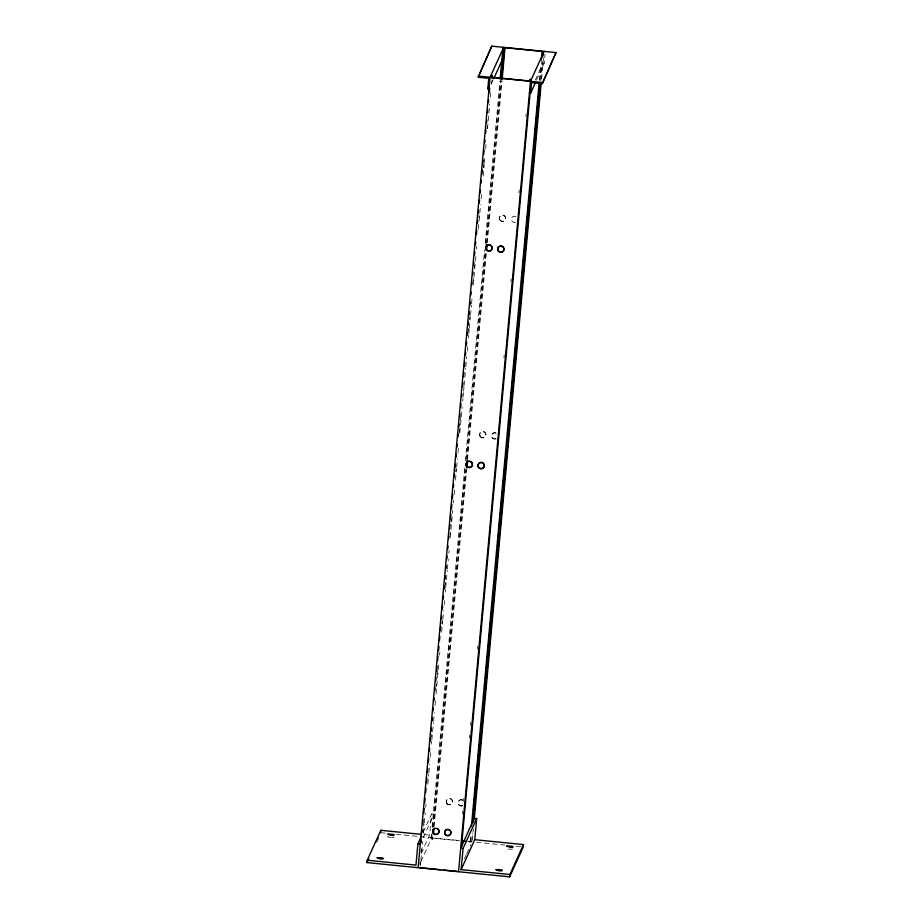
<?xml version="1.0" encoding="UTF-8"?>
<svg xmlns="http://www.w3.org/2000/svg" width="923" height="923" viewBox="0 0 923 923"><rect width="100%" height="100%" fill="white"/><g stroke="black" fill="none" stroke-linecap="round" stroke-linejoin="round"><path stroke-width="0.69" stroke-dasharray="4.62 3.46" d="M419.93 864.747L420.184 861.874M421.096 851.837L421.361 848.964M423.449 826.016L423.715 823.143M431.549 737.073L431.802 734.2M436.118 686.862L436.371 683.989M437.294 673.952L437.548 671.079M441.863 623.74L442.117 620.879M445.382 585.009L445.647 582.136M449.951 534.798L450.216 531.936M451.128 521.887L451.393 519.026M455.697 471.676L455.962 468.815M459.227 432.945L459.619 428.641M460.392 420.034L460.658 417.173M468.492 331.092L468.757 328.23M469.542 319.623L469.795 316.751M473.061 280.892L473.326 278.019M474.237 267.982L474.503 265.109M478.806 217.77L479.072 214.897M483.375 167.559L483.64 164.686M486.906 128.828L487.159 125.955M420.392 866.028L420.784 861.724M420.911 860.282L422.607 841.638M423.392 833.031L424.176 824.424M424.303 822.993L425.215 812.944M425.745 807.21L425.999 804.337M427.834 784.262L428.745 774.212M428.872 772.782L429.656 764.175M430.314 756.998L430.706 752.695M431.491 744.088L431.745 741.215M431.872 739.785L433.441 722.571M433.579 721.14L434.352 712.533M435.01 705.357L435.402 701.053M436.06 693.877L438.933 662.322M439.579 655.145L439.844 652.284M441.667 632.197L442.717 620.717M442.844 619.287L443.628 610.68M444.148 604.934L444.54 600.631M445.324 592.024L445.59 589.162M445.717 587.72L447.286 570.506M447.413 569.076L448.324 559.038M448.855 553.292L449.109 550.431M450.286 537.521L452.766 510.257M453.424 503.081L453.678 500.22M454.197 494.474L454.727 488.74M455.512 480.133L456.55 468.653M456.677 467.223L457.462 458.616M457.993 452.881L458.512 447.136M459.816 432.795L462.169 406.974M462.688 401.228L462.954 398.367M463.081 396.925L463.473 392.621M463.6 391.19L463.992 386.887M464.119 385.456L465.688 368.242M465.827 366.8L466.738 356.763M467.257 351.028L467.649 346.725M468.434 338.118L468.688 335.245M468.826 333.814L469.219 329.511M469.346 328.069L470.395 316.601M470.522 315.158L471.434 305.121M471.561 303.69L472.218 296.514M473.268 285.034L475.876 256.34M476.522 249.175L476.787 246.303M478.356 229.089L480.571 204.698M481.091 198.964L481.621 193.23M483.191 176.016L484.229 164.536M484.356 163.094L485.013 155.929M485.671 148.753L486.052 144.45M487.494 128.666L488.798 114.325M488.925 112.894L489.709 104.287M490.367 97.111L490.759 92.808M491.544 84.201L491.936 79.897M421.292 853.394L429.587 835.177L431.514 814.005L433.891 814.248L423.23 837.669M431.445 833.85L430.926 839.584L432.356 839.722L433.083 838.142L459.504 840.784M432.102 826.673L464.869 466.6M465.388 460.865L484.587 249.983M485.233 242.818L499.989 80.716M432.01 834.9L431.745 837.772L419.907 863.79M432.656 827.735L465.296 469.092M466.219 459.054L485.14 251.044M485.798 243.868L500.681 80.336M432.356 839.722L432.622 836.861M433.533 826.812L466.046 469.611M466.957 459.573L485.752 252.994M486.675 242.957L501.42 80.855M434.122 826.662L466.634 469.461M467.546 459.423L486.352 252.844M487.263 242.807L502.02 80.705M462.435 813.994L462.688 811.121M463.611 801.083L463.865 798.21M469.357 737.962L469.611 735.089M470.522 725.051L470.788 722.178M477.445 649.019L477.71 646.146M503.946 357.801L504.212 354.94M510.869 281.769L511.134 278.908M518.968 192.838L519.222 189.965M525.879 116.806L526.145 113.933M470.43 837.749L469.899 843.484L471.284 834.727M539.355 80.301L540.797 64.529M539.955 80.151L541.651 61.506M471.468 842.191L472.253 833.584M540.797 80.451L542.493 61.806M472.288 840.426L473.337 828.9M541.616 78.64L543.624 56.615M536.517 80.174L544.224 63.26L545.066 53.995M491.359 83.82L493.136 79.92M535.328 80.059L543.036 63.145L544.224 63.26M423.219 832.223L431.514 814.005M464.465 858.725L466.242 854.825M466.83 853.521L470.984 844.418M388.11 836.434L387.568 836.826L390.821 837.576M394.04 837.611L391.756 837.646M423.853 834.611L429.587 835.177M380.634 832.661L386.31 833.227M396.255 834.219L418.973 836.492M420.392 836.63L459.619 840.565M467.984 841.395L472.161 841.811M476.43 842.238L504.823 845.087M516.176 846.218L523.283 846.933M467.846 841.614L470.626 841.891M507.95 849.218L513.453 849.114M462.642 805.583A3.138 3.092 24.5 0 1 458.604 804.268A3.138 3.092 24.5 0 1 459.539 800.183A3.138 3.092 24.5 0 1 463.727 800.783M496.043 438.587A3.138 3.092 24.5 0 1 491.59 435.852A3.138 3.092 24.5 0 1 495.801 432.864M515.738 222.166A3.138 3.092 24.5 0 1 511.296 219.016A3.138 3.092 24.5 0 1 516.222 216.813M495.939 438.817A3.138 3.092 24.5 0 1 491.509 435.668A3.138 3.092 24.5 0 1 496.424 433.464M462.538 805.802A3.138 3.092 24.5 0 1 458.108 802.664A3.138 3.092 24.5 0 1 463.023 800.449M446.594 802.837A3.138 3.092 24.5 0 0 452.005 803.368A3.138 3.092 24.5 0 0 449.72 798.476A3.138 3.092 24.5 0 0 446.594 802.837M479.995 435.841A3.138 3.092 24.5 0 0 485.394 436.383A3.138 3.092 24.5 0 0 483.121 431.491A3.138 3.092 24.5 0 0 479.995 435.841M499.689 219.42A3.138 3.092 24.5 0 0 505.089 219.962A3.138 3.092 24.5 0 0 502.816 215.059A3.138 3.092 24.5 0 0 499.689 219.42M499.585 219.639A3.138 3.092 24.5 0 0 504.996 220.182A3.138 3.092 24.5 0 0 502.712 215.278A3.138 3.092 24.5 0 0 499.585 219.639M479.891 436.071A3.138 3.092 24.5 0 0 485.302 436.614A3.138 3.092 24.5 0 0 483.017 431.71A3.138 3.092 24.5 0 0 479.891 436.071M446.49 803.056A3.138 3.092 24.5 0 0 451.901 803.598A3.138 3.092 24.5 0 0 449.616 798.695A3.138 3.092 24.5 0 0 446.49 803.056"/><path stroke-width="1.38" d="M523.491 844.58L509.877 874.496L461.142 869.628L474.757 839.699L523.491 844.58L523.283 846.933L509.658 876.85L367.008 862.578L367.227 860.224L380.841 830.308L420.98 834.323M380.634 832.661L380.841 830.308M529.41 93.061L530.598 93.188L531.567 82.597L542.263 83.67L555.992 52.576L491.797 46.15L478.068 77.244L488.763 78.317L487.806 88.908L488.994 89.023M421.442 836.123L417.888 843.934L415.961 865.105L367.227 860.224M491.797 46.15L479.845 73.344M418.131 867.689L490.067 77.267L503.681 47.338M421.038 842.93L421.303 840.057M421.961 832.892L422.215 830.019M422.872 822.843L423.126 819.982M423.784 812.805L424.176 808.502M424.695 802.768L425.088 798.464M425.607 792.719L425.999 788.415M426.53 782.681L426.922 778.377M427.441 772.632L427.834 768.328M428.353 762.594L428.745 758.291M429.403 751.114L429.656 748.253M430.314 741.077L430.568 738.204M431.226 731.039L431.491 728.166M432.137 720.99L432.402 718.129M433.049 710.952L433.314 708.079M433.972 700.915L434.225 698.042M434.883 690.865L435.137 688.004M435.794 680.828L436.06 677.955M436.706 670.779L437.098 666.475M437.617 660.741L438.01 656.438M438.54 650.703L438.933 646.4M439.452 640.654L439.844 636.351M440.363 630.617L440.756 626.313M441.413 619.137L441.667 616.276M442.325 609.099L442.579 606.226M443.236 599.062L443.502 596.189M444.148 589.012L444.413 586.151M445.059 578.975L445.324 576.102M445.982 568.937L446.236 566.064M446.894 558.888L447.147 556.015M447.805 548.85L448.07 545.978M448.716 538.801L448.982 535.94M449.628 528.764L450.02 524.46M450.551 518.726L450.943 514.423M451.462 508.677L451.855 504.373M452.374 498.639L452.766 494.336M453.424 487.159L453.678 484.298M454.335 477.122L454.589 474.249M455.247 467.084L455.512 464.211M456.158 457.035L456.424 454.174M457.07 446.997L457.335 444.125M457.993 436.948L458.246 434.087M458.904 426.911L459.158 424.038M459.816 416.873L460.081 414M460.727 406.824L460.992 403.962M461.638 396.786L461.904 393.913M462.561 386.749L462.954 382.445M463.473 376.699L463.865 372.396M464.384 366.662L464.777 362.358M465.434 355.182L465.688 352.321M466.346 345.144L466.6 342.271M467.257 335.107L467.523 332.234M468.169 325.058L468.434 322.185M469.08 315.02L469.346 312.147M470.003 304.971L470.257 302.109M470.915 294.933L471.18 292.06M471.826 284.895L472.091 282.023M472.738 274.846L473.003 271.985M473.661 264.809L473.914 261.936M474.572 254.771L474.826 251.898M475.483 244.722L475.749 241.861M476.395 234.684L476.787 230.381M477.445 223.204L477.699 220.343M478.356 213.167L478.622 210.294M479.268 203.118L479.533 200.256M480.179 193.08L480.445 190.207M481.102 183.042L481.356 180.17M481.875 174.435L482.268 170.132M482.798 164.386L483.191 160.083M483.71 154.349L484.102 150.045M484.748 142.869L485.013 140.008M485.671 132.831L485.925 129.958M486.583 122.794L486.836 119.921M487.494 112.744L487.759 109.883M488.405 102.707L488.671 99.834M489.317 92.669L489.709 88.366M492.063 78.467L492.328 75.594L490.886 75.444M500.116 79.274L502.862 49.15L504.293 49.3L505.019 47.708L542.562 51.457L541.19 60.226M501.327 73.159L501.593 70.286M502.25 63.122L502.643 58.818M503.162 53.073L503.554 48.769M433.014 832.558L433.268 829.685M466.3 466.75L466.83 461.004M486.017 250.133L486.536 244.387M501.558 79.424L504.293 49.3M433.475 833.838L433.995 828.093M466.761 468.03L467.419 460.854M486.606 249.971L486.998 245.668M502.147 79.263L505.019 47.708M458.546 871.739L530.483 81.305L544.097 51.376M461.327 848.41L530.125 92.404M461.142 869.628L463.069 848.445L476.683 818.528L474.307 818.286L460.681 848.214L463.069 848.445M471.468 826.27L539.101 83.174M472.588 820.374L472.98 816.07M473.499 810.336L474.018 804.591M474.41 800.287L474.941 794.553M475.333 790.25L475.853 784.515M476.372 778.77L476.764 774.466M477.283 768.732L477.676 764.429M478.195 758.694L478.587 754.391M479.118 748.645L479.51 744.342M480.029 738.608L480.421 734.304M480.941 728.57L481.333 724.267M481.852 718.521L482.244 714.217M482.775 708.483L483.156 704.18M483.687 698.434L484.079 694.131M484.598 688.396L484.99 684.093M485.51 678.359L485.902 674.055M486.421 668.31L486.952 662.576M487.344 658.272L487.863 652.538M488.382 646.792L488.775 642.489M489.294 636.755L489.686 632.451M490.217 626.717L490.598 622.414M491.128 616.668L491.521 612.364M492.04 606.63L492.432 602.327M492.951 596.593L493.344 592.278M493.863 586.543L494.255 582.24M494.786 576.506L495.178 572.202M495.697 566.457L496.089 562.153M496.609 556.419L497.001 552.116M497.52 546.381L497.912 542.078M498.432 536.332L498.824 532.029M499.355 526.295L499.747 521.991M500.393 514.815L500.785 510.511M501.304 504.777L501.697 500.474M502.227 494.74L502.62 490.436M503.139 484.69L503.531 480.387M504.05 474.653L504.443 470.349M504.962 464.604L505.354 460.3M505.873 454.566L506.266 450.262M506.796 444.528L507.189 440.225M507.708 434.479L508.1 430.176M508.619 424.442L509.011 420.138M509.531 414.404L509.923 410.1M510.442 404.355L510.834 400.051M511.365 394.317L511.757 390.014M512.403 382.837L512.669 379.976M513.315 372.8L513.707 368.496M514.238 362.762L514.63 358.459M515.149 352.713L515.542 348.409M516.061 342.675L516.453 338.372M516.972 332.626L517.365 328.323M517.884 322.589L518.276 318.285M518.807 312.551L519.199 308.247M519.718 302.502L520.111 298.198M520.63 292.464L521.022 288.161M521.541 282.426L521.933 278.123M522.453 272.377L522.845 268.074M523.376 262.34L523.768 258.036M524.414 250.86L524.679 247.999M525.325 240.822L525.591 237.949M526.248 230.773L526.641 226.47M527.16 220.735L527.552 216.432M528.071 210.698L528.464 206.394M528.983 200.649L529.375 196.345M529.894 190.611L530.287 186.308M530.817 180.573L531.21 176.27M531.729 170.524L532.121 166.221M532.64 160.487L533.033 156.183M533.552 150.449L533.944 146.146M534.475 140.4L534.855 136.096M535.386 130.362L535.778 126.059M536.425 118.882L536.69 116.01M537.336 108.845L537.601 105.972M538.259 98.796L538.513 95.934M539.17 88.758L539.436 85.885M542.043 57.203L542.297 54.33M473.303 822.105L540.532 83.324M543.012 56.061L543.278 53.199L541.836 53.049M474.249 818.863L541.224 82.943M542.263 83.67L555.992 52.576M474.757 839.699L476.683 818.528M509.658 876.85L509.877 874.496M492.328 75.594L491.601 77.186L529.144 80.936L529.871 79.343L531.302 79.493M487.806 88.908L488.994 86.3M493.736 78.617L502.608 59.107M530.598 93.188L535.34 82.782M367.008 862.578L368.785 858.678M376.492 841.764L378.268 837.865M478.172 76.067L542.366 82.493M462.411 840.841L465.192 841.118M462.285 841.061L465.065 841.338M417.888 843.934L420.265 844.164M419.665 867.62L440.525 869.697M443.305 869.985L457.208 871.37M501.177 245.945A3.138 3.092 24.5 0 1 503.612 250.618A3.138 3.092 24.5 0 1 498.328 250.779A3.138 3.092 24.5 0 1 500.37 245.968M490.09 244.941A3.138 3.092 24.5 0 1 491.221 250.064A3.138 3.092 24.5 0 1 486.063 248.864A3.138 3.092 24.5 0 1 489.294 244.757M484.287 464.961A3.138 3.092 24.5 0 1 480.387 468.446A3.138 3.092 24.5 0 1 478.806 463.438A3.138 3.092 24.5 0 1 484.044 464.188M436.994 828.358A3.138 3.092 24.5 0 1 438.483 833.077A3.138 3.092 24.5 0 1 433.51 833.215A3.138 3.092 24.5 0 1 434.606 828.427M450.932 832.765A3.138 3.092 24.5 0 1 446.236 835.119A3.138 3.092 24.5 0 1 446.017 829.881A3.138 3.092 24.5 0 1 450.897 831.946M387.914 834.184C393.706 837.38 398.644 833.573 387.914 834.184M377.184 857.755C382.976 860.951 387.914 857.144 377.184 857.755M506.785 846.068C512.577 849.264 517.515 845.468 506.785 846.068M496.055 869.651C501.847 872.835 506.785 869.039 496.055 869.651M444.863 833.942A3.138 3.092 24.5 0 0 450.262 834.484A3.138 3.092 24.5 0 0 447.99 829.581A3.138 3.092 24.5 0 0 444.863 833.942M432.979 832.754A3.138 3.092 24.5 0 0 438.379 833.296A3.138 3.092 24.5 0 0 436.094 828.393A3.138 3.092 24.5 0 0 432.979 832.754M466.38 465.769A3.138 3.092 24.5 0 0 471.78 466.311A3.138 3.092 24.5 0 0 469.495 461.408A3.138 3.092 24.5 0 0 466.38 465.769M478.264 466.957A3.138 3.092 24.5 0 0 483.664 467.5A3.138 3.092 24.5 0 0 481.391 462.596A3.138 3.092 24.5 0 0 478.264 466.957M486.075 249.337A3.138 3.092 24.5 0 0 491.474 249.879A3.138 3.092 24.5 0 0 489.19 244.976A3.138 3.092 24.5 0 0 486.075 249.337M497.959 250.525A3.138 3.092 24.5 0 0 503.358 251.068A3.138 3.092 24.5 0 0 501.085 246.164A3.138 3.092 24.5 0 0 497.959 250.525M466.473 465.55A3.138 3.092 24.5 0 0 471.884 466.08A3.138 3.092 24.5 0 0 469.599 461.188A3.138 3.092 24.5 0 0 466.473 465.55"/></g></svg>
